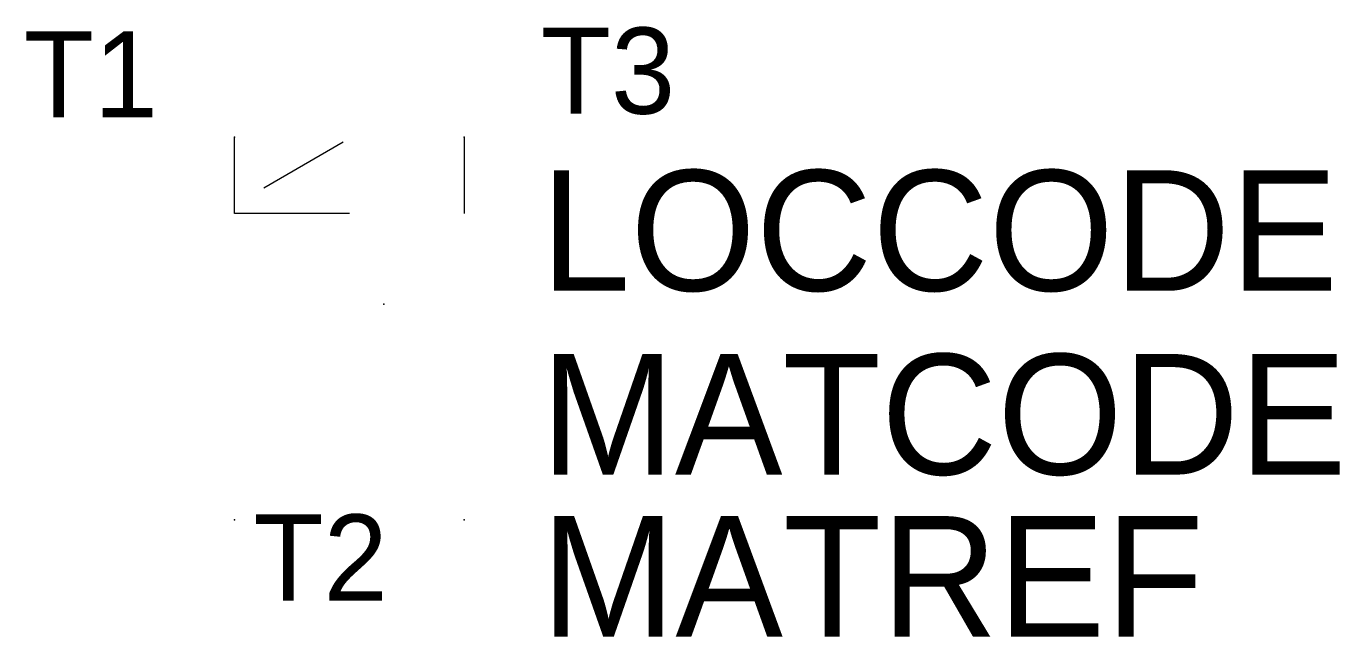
# Model space of a CAD drawing. Extents: x -11.4 to 22.9, y -8.1 to 7.9.
import ezdxf
from ezdxf.enums import TextEntityAlignment as Align

# ---------------------------------------------------------------- set-up
doc = ezdxf.new("R2010")
doc.units = 0
doc.layers.get('0').update_dxf_attribs({"linetype": 'CONTINUOUS'})
for name, color, linetype in [('A', 7, 'CONTINUOUS'), ('C', 6, 'CONTINUOUS'), ('T2', 7, 'CONTINUOUS')]:
    doc.layers.add(name, color=color, linetype=linetype)

msp = doc.modelspace()

# ---------------------------------------------------------------- linework, layer by layer
at = {"color": 0}
for p, q in [((-6, 3), (-6, 5)), ((-5.239, 3.675), (-3.161, 4.875)), ((0, 5), (0, 3)), ((-3, 3), (-6, 3))]:
    msp.add_line(p, q, dxfattribs=at)
at = {"layer": 'A', "color": 0, "linetype": 'CONTINUOUS'}
msp.add_point((-2.1, 0.637), dxfattribs=at)
at = {"layer": 'C', "color": 0, "linetype": 'CONTINUOUS'}
for p in [(-6, 5), (0, 5), (-6, -5), (0, -5)]:
    msp.add_point(p, dxfattribs=at)

# ---------------------------------------------------------------- texts
at = {"color": 0, "linetype": 'CONTINUOUS'}
for tag, p in [('LOCCODE', (2, 0.985)), ('MATCODE', (2, -3.815)), ('MATREF', (2.011, -8.05))]:
    msp.add_attdef(tag, p, '', height=3.15, dxfattribs=at)
at = {"layer": 'T2', "color": 0, "linetype": 'CONTINUOUS'}
for tag, p in [('T1', (-8, 5.514)), ('T2', (-2, -7.107))]:
    msp.add_attdef(tag, text='', height=2.25, dxfattribs=at).set_placement(p, align=Align.RIGHT)
msp.add_attdef('T3', (2, 5.61), '', height=2.25, dxfattribs=at)

doc.saveas('drawing.dxf')
